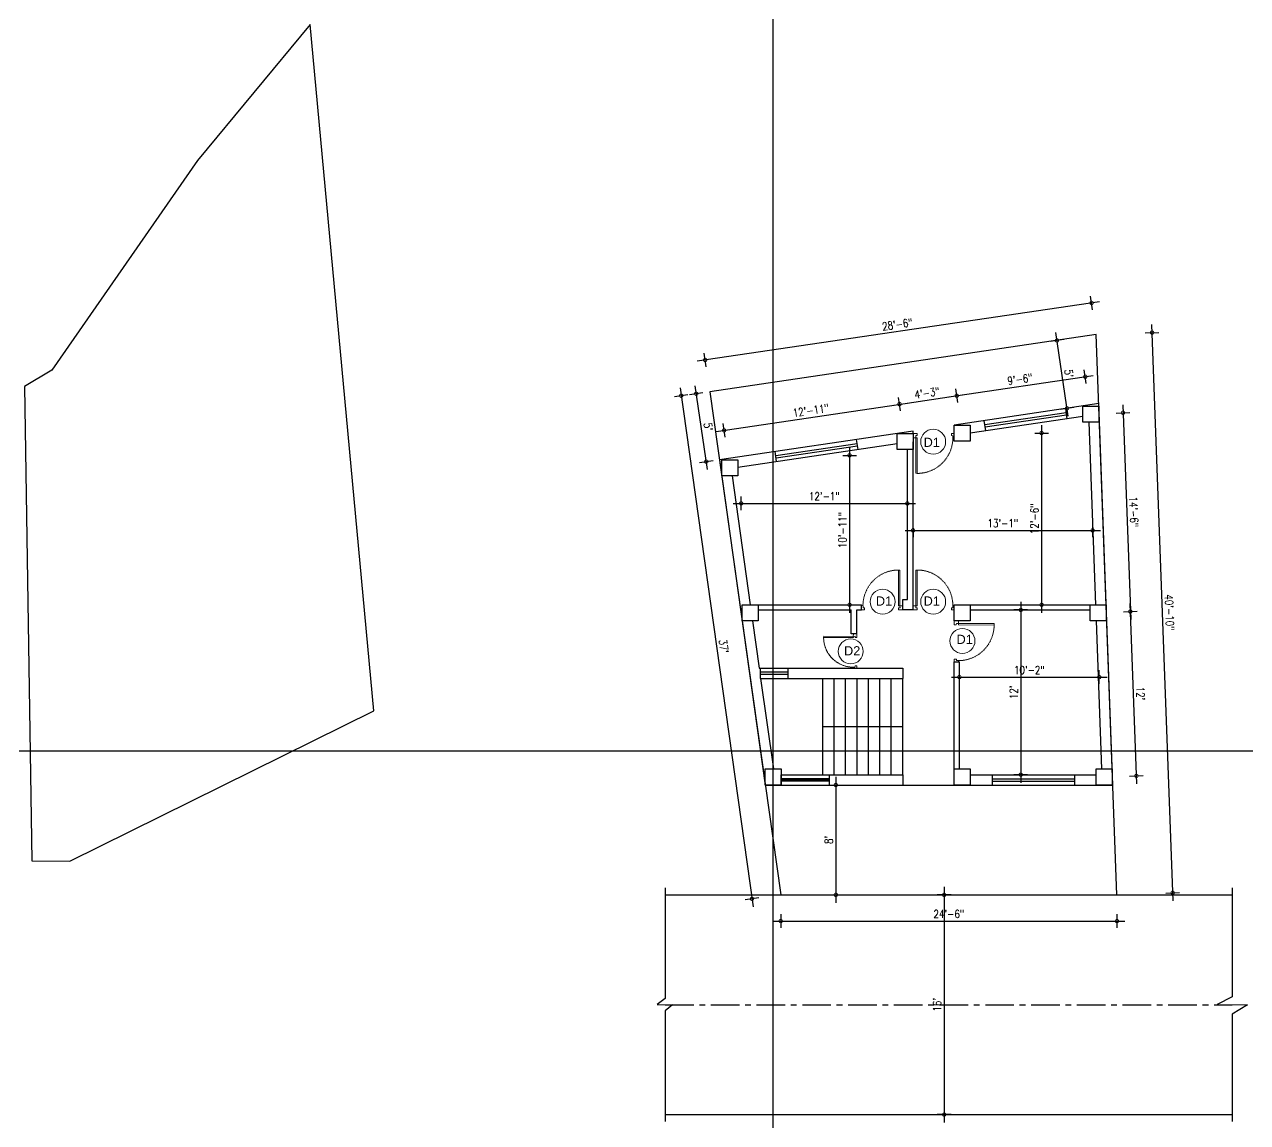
# Model space of a CAD drawing. Header units: inches. Extents: x -5142662 to -4941318, y -3361958 to -3160563.
# Drawn here: x -5015111 to -5014041, y -3262818 to -3261858 of the extents above; entities that cross this region are included whole.
import ezdxf

# ---------------------------------------------------------------- set-up
doc = ezdxf.new("R2010")
doc.units = ezdxf.units.IN
doc.header["$LTSCALE"] = 2
doc.header["$MEASUREMENT"] = 0
doc.header["$PDMODE"] = 34
doc.linetypes.add('CENTER', pattern=[2, 1.25, -0.25, 0.25, -0.25])
doc.linetypes.add('HIDDEN', pattern=[0.375, 0.25, -0.125])
doc.layers.get('0').update_dxf_attribs({"linetype": 'CONTINUOUS'})
doc.layers.get('DEFPOINTS').update_dxf_attribs({"color": 141, "linetype": 'CONTINUOUS'})
for name, color, linetype, lineweight in [('Annotate-Lite.w', 177, 'CONTINUOUS', 9), ('Door-Window.w', 4, 'CONTINUOUS', 15), ('Toilet', 7, 'CONTINUOUS', 25)]:
    doc.layers.add(name, color=color, linetype=linetype, lineweight=lineweight)
doc.styles.add('gaurav', font='arial.ttf')
doc.styles.add('ROMANS', font='Romans.shx', dxfattribs={"width": 0.8})
doc.dimstyles.new('8 SCALE', dxfattribs={"dimscale": 0, "dimtxt": 7, "dimasz": 6, "dimexe": 6, "dimexo": 2, "dimgap": 2, "dimtad": 1, "dimdec": 0, "dimzin": 0, "dimdsep": 46, "dimlunit": 4, "dimtxsty": 'ROMANS', "dimblk": 'DOTSMALL', "dimcen": 0, "dimdle": 7, "dimclrd": 8, "dimclre": 8, "dimclrt": 3, "dimadec": 0, "dimazin": 0, "dimtfac": 1, "dimtdec": 0, "dimtofl": 0, "dimtmove": 2, "dimatfit": 3, "dimfxl": 6, "dimfxlon": 1, "dimtolj": 1, "dimtzin": 0, "dimarcsym": 0})

# ---------------------------------------------------------------- blocks, each defined once
blk = doc.blocks.new('_DOTSMALL')
at = {"color": 0, "linetype": 'ByBlock', "const_width": 0.5}
blk.add_lwpolyline([(-0.0625, 0, 1), (0.0625, 0, 1)], format="xyb", close=True, dxfattribs=at)
blk = doc.blocks.new('*D974')
at = {"color": 8, "lineweight": -2, "ltscale": 0.5, "transparency": 16777216}
for p, q in [((-5014149.6, -3262371.8), (-5014137.6, -3262371.3)), ((-5014138, -3262522), (-5014143.8, -3262364.5)), ((-5014144.3, -3262515.3), (-5014132.3, -3262514.8))]:
    blk.add_line(p, q, dxfattribs=at)
at = {"layer": 'DEFPOINTS', "color": 0, "ltscale": 0.5, "transparency": 16777216}
for p in [(-5014171.7, -3262372.6), (-5014143.6, -3262371.5), (-5014166.4, -3262516.1)]:
    blk.add_point(p, dxfattribs=at)
at = {"color": 8, "lineweight": -2, "ltscale": 0.5, "transparency": 16777216, "xscale": 6, "yscale": 6, "zscale": 6}
for p, rotation in [((-5014143.6, -3262371.5), 92.11435361978204), ((-5014138.3, -3262515.1), 272.114353619782)]:
    blk.add_blockref('_DOTSMALL', p, dxfattribs=dict(at, rotation=rotation))
at = {"color": 3, "ltscale": 0.5, "transparency": 16777216, "insert": (-5014134.7, -3262443.1), "char_height": 7, "attachment_point": 5, "rotation": 272.1144, "style": 'ROMANS'}
blk.add_mtext("\\A1;12'", dxfattribs=at)
blk = doc.blocks.new('*D975')
at = {"color": 8, "lineweight": -2, "ltscale": 0.5, "transparency": 16777216}
for p, q in [((-5014150.3, -3262190.8), (-5014143.3, -3262378.5)), ((-5014156, -3262198.1), (-5014144, -3262197.6)), ((-5014149.5, -3262371.7), (-5014137.6, -3262371.3))]:
    blk.add_line(p, q, dxfattribs=at)
at = {"layer": 'DEFPOINTS', "color": 0, "ltscale": 0.5, "transparency": 16777216}
for p in [(-5014178.2, -3262198.9), (-5014171.7, -3262372.6), (-5014143.6, -3262371.5)]:
    blk.add_point(p, dxfattribs=at)
at = {"color": 8, "lineweight": -2, "ltscale": 0.5, "transparency": 16777216, "xscale": 6, "yscale": 6, "zscale": 6}
for p, rotation in [((-5014150, -3262197.8), 92.13950937191414), ((-5014143.6, -3262371.5), 272.1395093719141)]:
    blk.add_blockref('_DOTSMALL', p, dxfattribs=dict(at, rotation=rotation))
at = {"color": 3, "ltscale": 0.5, "transparency": 16777216, "insert": (-5014140.6, -3262284.4), "char_height": 7, "attachment_point": 5, "rotation": 272.1395, "style": 'ROMANS'}
blk.add_mtext('\\A1;14\'-6"', dxfattribs=at)
blk = doc.blocks.new('*D976')
at = {"color": 8, "lineweight": -2, "ltscale": 0.5, "transparency": 16777216}
for p, q in [((-5014505.7, -3262214.3), (-5014338.6, -3262189.3)), ((-5014344.6, -3262196.2), (-5014346.4, -3262184.4)), ((-5014497.9, -3262219.2), (-5014499.7, -3262207.3))]:
    blk.add_line(p, q, dxfattribs=at)
at = {"layer": 'DEFPOINTS', "color": 0, "ltscale": 0.5, "transparency": 16777216}
for p in [(-5014345.5, -3262190.3), (-5014340.6, -3262222.9), (-5014493.9, -3262245.8)]:
    blk.add_point(p, dxfattribs=at)
at = {"color": 8, "lineweight": -2, "ltscale": 0.5, "transparency": 16777216, "xscale": 6, "yscale": 6, "zscale": 6}
for p, rotation in [((-5014345.5, -3262190.3), 8.510423086332313), ((-5014498.8, -3262213.2), 188.5104230863323)]:
    blk.add_blockref('_DOTSMALL', p, dxfattribs=dict(at, rotation=rotation))
at = {"color": 3, "ltscale": 0.5, "transparency": 16777216, "insert": (-5014423, -3262195.7), "char_height": 7, "attachment_point": 5, "rotation": 8.5104, "style": 'ROMANS'}
blk.add_mtext('\\A1;12\'-11"', dxfattribs=at)
blk = doc.blocks.new('*D977')
at = {"color": 8, "lineweight": -2, "ltscale": 0.5, "transparency": 16777216}
for p, q in [((-5014239.4, -3262363.1), (-5014239.4, -3262521.1)), ((-5014233.4, -3262370.1), (-5014245.4, -3262370.1)), ((-5014233.4, -3262514.1), (-5014245.4, -3262514.1))]:
    blk.add_line(p, q, dxfattribs=at)
at = {"layer": 'DEFPOINTS', "color": 0, "ltscale": 0.5, "transparency": 16777216}
for p in [(-5014231.1, -3262370.1), (-5014239.4, -3262514.1), (-5014231.1, -3262514.1)]:
    blk.add_point(p, dxfattribs=at)
at = {"color": 8, "lineweight": -2, "ltscale": 0.5, "transparency": 16777216, "xscale": 6, "yscale": 6, "zscale": 6}
for p, rotation in [((-5014239.4, -3262370.1), 90), ((-5014239.4, -3262514.1), 270)]:
    blk.add_blockref('_DOTSMALL', p, dxfattribs=dict(at, rotation=rotation))
at = {"color": 3, "ltscale": 0.5, "transparency": 16777216, "insert": (-5014245.6, -3262442.1), "char_height": 7, "attachment_point": 5, "rotation": 90, "style": 'ROMANS'}
blk.add_mtext("\\A1;12'", dxfattribs=at)
blk = doc.blocks.new('*D978')
at = {"color": 8, "lineweight": -2, "ltscale": 0.5, "transparency": 16777216}
for p, q in [((-5014293.1, -3262434.8), (-5014293.1, -3262422.8)), ((-5014170.8, -3262434.8), (-5014170.8, -3262422.8)), ((-5014300.1, -3262428.8), (-5014163.8, -3262428.8))]:
    blk.add_line(p, q, dxfattribs=at)
at = {"layer": 'DEFPOINTS', "color": 0, "ltscale": 0.5, "transparency": 16777216}
for p in [(-5014170.8, -3262428.8), (-5014293.1, -3262444.3), (-5014170.8, -3262444.3)]:
    blk.add_point(p, dxfattribs=at)
at = {"color": 8, "lineweight": -2, "ltscale": 0.5, "transparency": 16777216, "xscale": 6, "yscale": 6, "zscale": 6, "rotation": 180}
blk.add_blockref('_DOTSMALL', (-5014293.1, -3262428.8), dxfattribs=at)
at = {"color": 8, "lineweight": -2, "ltscale": 0.5, "transparency": 16777216, "xscale": 6, "yscale": 6, "zscale": 6}
blk.add_blockref('_DOTSMALL', (-5014170.8, -3262428.8), dxfattribs=at)
at = {"color": 3, "ltscale": 0.5, "transparency": 16777216, "insert": (-5014231.9, -3262422.6), "char_height": 7, "attachment_point": 5, "style": 'ROMANS'}
blk.add_mtext('\\A1;10\'-2"', dxfattribs=at)
blk = doc.blocks.new('*D979')
at = {"color": 8, "lineweight": -2, "ltscale": 0.5, "transparency": 16777216}
for p, q in [((-5014395.1, -3262235), (-5014383.1, -3262235)), ((-5014389.1, -3262228), (-5014389.1, -3262372.6)), ((-5014395.1, -3262365.6), (-5014383.1, -3262365.6))]:
    blk.add_line(p, q, dxfattribs=at)
at = {"layer": 'DEFPOINTS', "color": 0, "ltscale": 0.5, "transparency": 16777216}
for p in [(-5014415.4, -3262235), (-5014415.4, -3262365.6), (-5014389.1, -3262365.6)]:
    blk.add_point(p, dxfattribs=at)
at = {"color": 8, "lineweight": -2, "ltscale": 0.5, "transparency": 16777216, "xscale": 6, "yscale": 6, "zscale": 6}
for p, rotation in [((-5014389.1, -3262235), 90), ((-5014389.1, -3262365.6), 270)]:
    blk.add_blockref('_DOTSMALL', p, dxfattribs=dict(at, rotation=rotation))
at = {"color": 3, "ltscale": 0.5, "transparency": 16777216, "insert": (-5014395.3, -3262300.3), "char_height": 7, "attachment_point": 5, "rotation": 90, "style": 'ROMANS'}
blk.add_mtext('\\A1;10\'-11"', dxfattribs=at)
blk = doc.blocks.new('*D980')
at = {"color": 8, "lineweight": -2, "ltscale": 0.5, "transparency": 16777216}
for p, q in [((-5014490.9, -3262277), (-5014331.6, -3262277)), ((-5014483.9, -3262283), (-5014483.9, -3262271)), ((-5014338.6, -3262283), (-5014338.6, -3262271))]:
    blk.add_line(p, q, dxfattribs=at)
at = {"layer": 'DEFPOINTS', "color": 0, "ltscale": 0.5, "transparency": 16777216}
for p in [(-5014338.6, -3262277), (-5014483.9, -3262309.2), (-5014338.6, -3262309.2)]:
    blk.add_point(p, dxfattribs=at)
at = {"color": 8, "lineweight": -2, "ltscale": 0.5, "transparency": 16777216, "xscale": 6, "yscale": 6, "zscale": 6, "rotation": 180}
blk.add_blockref('_DOTSMALL', (-5014483.9, -3262277), dxfattribs=at)
at = {"color": 8, "lineweight": -2, "ltscale": 0.5, "transparency": 16777216, "xscale": 6, "yscale": 6, "zscale": 6}
blk.add_blockref('_DOTSMALL', (-5014338.6, -3262277), dxfattribs=at)
at = {"color": 3, "ltscale": 0.5, "transparency": 16777216, "insert": (-5014411.2, -3262270.8), "char_height": 7, "attachment_point": 5, "style": 'ROMANS'}
blk.add_mtext('\\A1;12\'-1"', dxfattribs=at)
blk = doc.blocks.new('*D981')
at = {"color": 8, "lineweight": -2, "ltscale": 0.5, "transparency": 16777216}
for p, q in [((-5014333.6, -3262298.6), (-5014333.6, -3262306.6)), ((-5014176.6, -3262294.6), (-5014176.6, -3262306.6)), ((-5014340.6, -3262300.6), (-5014169.6, -3262300.6))]:
    blk.add_line(p, q, dxfattribs=at)
at = {"layer": 'DEFPOINTS', "color": 0, "ltscale": 0.5, "transparency": 16777216}
for p in [(-5014176.6, -3262285.7), (-5014333.6, -3262296.6), (-5014176.6, -3262300.6)]:
    blk.add_point(p, dxfattribs=at)
at = {"color": 8, "lineweight": -2, "ltscale": 0.5, "transparency": 16777216, "xscale": 6, "yscale": 6, "zscale": 6, "rotation": 180}
blk.add_blockref('_DOTSMALL', (-5014333.6, -3262300.6), dxfattribs=at)
at = {"color": 8, "lineweight": -2, "ltscale": 0.5, "transparency": 16777216, "xscale": 6, "yscale": 6, "zscale": 6}
blk.add_blockref('_DOTSMALL', (-5014176.6, -3262300.6), dxfattribs=at)
at = {"color": 3, "ltscale": 0.5, "transparency": 16777216, "insert": (-5014255.1, -3262294.4), "char_height": 7, "attachment_point": 5, "style": 'ROMANS'}
blk.add_mtext('\\A1;13\'-1"', dxfattribs=at)
blk = doc.blocks.new('*D982')
at = {"color": 8, "lineweight": -2, "ltscale": 0.5, "transparency": 16777216}
for p, q in [((-5014221.2, -3262208.5), (-5014221.2, -3262372.6)), ((-5014227.2, -3262215.5), (-5014215.2, -3262215.5)), ((-5014227.2, -3262365.6), (-5014215.2, -3262365.6))]:
    blk.add_line(p, q, dxfattribs=at)
at = {"layer": 'DEFPOINTS', "color": 0, "ltscale": 0.5, "transparency": 16777216}
for p in [(-5014283.6, -3262215.5), (-5014283.6, -3262365.6), (-5014221.2, -3262365.6)]:
    blk.add_point(p, dxfattribs=at)
at = {"color": 8, "lineweight": -2, "ltscale": 0.5, "transparency": 16777216, "xscale": 6, "yscale": 6, "zscale": 6}
for p, rotation in [((-5014221.2, -3262215.5), 90), ((-5014221.2, -3262365.6), 270)]:
    blk.add_blockref('_DOTSMALL', p, dxfattribs=dict(at, rotation=rotation))
at = {"color": 3, "ltscale": 0.5, "transparency": 16777216, "insert": (-5014227.4, -3262290.5), "char_height": 7, "attachment_point": 5, "rotation": 90, "style": 'ROMANS'}
blk.add_mtext('\\A1;12\'-6"', dxfattribs=at)
blk = doc.blocks.new('3-0')
at = {"ltscale": 3}
for p, q in [((11063, 10097.7), (11066, 10099.9)), ((11063, 10097.7), (11064.5, 10095.7)), ((11065.3, 10097.8), (11066.7, 10098.9)), ((11066, 10096.8), (11065.3, 10097.8)), ((11066, 10099.9), (11066.7, 10098.9)), ((11066, 10096.8), (11064.5, 10095.7)), ((11085.5, 10074.1), (11110.3, 10093)), ((11086.2, 10073.2), (11111, 10092)), ((11111, 10092), (11110.3, 10093)), ((11084, 10073), (11082.6, 10071.9)), ((11082.6, 10071.9), (11084.8, 10069)), ((11084, 10073), (11084.8, 10072)), ((11084.8, 10072), (11086.2, 10073.2)), ((11084.8, 10069), (11087.7, 10071.2)), ((11086.2, 10073.2), (11085.5, 10074.1)), ((11087.7, 10071.2), (11086.2, 10073.2))]:
    blk.add_line(p, q, dxfattribs=at)
at = {"layer": 'Door-Window.w', "color": 9, "linetype": 'HIDDEN', "lineweight": 18}
blk.add_arc((11085.5, 10074.1), 31.2, 37.1906, 127.1465, dxfattribs=at)
blk = doc.blocks.new('*D983')
at = {"color": 8, "lineweight": -2, "ltscale": 0.5, "transparency": 16777216}
for p, q in [((-5014294.5, -3262188.8), (-5014296.3, -3262177)), ((-5014352.3, -3262191.3), (-5014288.5, -3262181.9)), ((-5014344.5, -3262196.2), (-5014346.3, -3262184.4))]:
    blk.add_line(p, q, dxfattribs=at)
at = {"layer": 'DEFPOINTS', "color": 0, "ltscale": 0.5, "transparency": 16777216}
for p in [(-5014295.4, -3262182.9), (-5014340.6, -3262222.9), (-5014290.6, -3262215.5)]:
    blk.add_point(p, dxfattribs=at)
at = {"color": 8, "lineweight": -2, "ltscale": 0.5, "transparency": 16777216, "xscale": 6, "yscale": 6, "zscale": 6}
for p, rotation in [((-5014295.4, -3262182.9), 8.403880656317366), ((-5014345.4, -3262190.3), 188.4038806563174)]:
    blk.add_blockref('_DOTSMALL', p, dxfattribs=dict(at, rotation=rotation))
at = {"color": 3, "ltscale": 0.5, "transparency": 16777216, "insert": (-5014321.3, -3262180.5), "char_height": 7, "attachment_point": 5, "rotation": 8.4039, "style": 'ROMANS'}
blk.add_mtext('\\A1;4\'-3"', dxfattribs=at)
blk = doc.blocks.new('*D984')
at = {"color": 8, "lineweight": -2, "ltscale": 0.5, "transparency": 16777216}
for p, q in [((-5014302.3, -3262183.9), (-5014176.1, -3262165.3)), ((-5014182.1, -3262172.2), (-5014183.9, -3262160.4)), ((-5014294.5, -3262188.8), (-5014296.3, -3262177))]:
    blk.add_line(p, q, dxfattribs=at)
at = {"layer": 'DEFPOINTS', "color": 0, "ltscale": 0.5, "transparency": 16777216}
for p in [(-5014183, -3262166.3), (-5014178.2, -3262198.9), (-5014290.6, -3262215.5)]:
    blk.add_point(p, dxfattribs=at)
at = {"color": 8, "lineweight": -2, "ltscale": 0.5, "transparency": 16777216, "xscale": 6, "yscale": 6, "zscale": 6}
for p, rotation in [((-5014183, -3262166.3), 8.403880655924468), ((-5014295.4, -3262182.9), 188.4038806559245)]:
    blk.add_blockref('_DOTSMALL', p, dxfattribs=dict(at, rotation=rotation))
at = {"color": 3, "ltscale": 0.5, "transparency": 16777216, "insert": (-5014240.1, -3262168.5), "char_height": 7, "attachment_point": 5, "rotation": 8.4039, "style": 'ROMANS'}
blk.add_mtext('\\A1;9\'-6"', dxfattribs=at)
blk = doc.blocks.new('*D985')
at = {"color": 8, "lineweight": -2, "ltscale": 0.5, "transparency": 16777216}
for p, q in [((-5014517.3, -3262180.3), (-5014529.1, -3262182.1)), ((-5014513.4, -3262247.5), (-5014524.2, -3262174.3)), ((-5014508.5, -3262239.7), (-5014520.4, -3262241.4))]:
    blk.add_line(p, q, dxfattribs=at)
at = {"layer": 'DEFPOINTS', "color": 0, "ltscale": 0.5, "transparency": 16777216}
for p in [(-5014391.7, -3262161.8), (-5014523.2, -3262181.2), (-5014383, -3262221.1)]:
    blk.add_point(p, dxfattribs=at)
at = {"color": 8, "lineweight": -2, "ltscale": 0.5, "transparency": 16777216, "xscale": 6, "yscale": 6, "zscale": 6}
for p, rotation in [((-5014523.2, -3262181.2), 98.40388065627104), ((-5014514.4, -3262240.5), 278.403880656271)]:
    blk.add_blockref('_DOTSMALL', p, dxfattribs=dict(at, rotation=rotation))
at = {"color": 3, "ltscale": 0.5, "transparency": 16777216, "insert": (-5014512.7, -3262210), "char_height": 7, "attachment_point": 5, "rotation": 278.4039, "style": 'ROMANS'}
blk.add_mtext("\\A1;5'", dxfattribs=at)
blk = doc.blocks.new('*D986')
at = {"color": 8, "lineweight": -2, "ltscale": 0.5, "transparency": 16777216}
for p, q in [((-5014198, -3262200.9), (-5014208.8, -3262127.7)), ((-5014201.9, -3262133.7), (-5014213.7, -3262135.5)), ((-5014193.1, -3262193.1), (-5014205, -3262194.8))]:
    blk.add_line(p, q, dxfattribs=at)
at = {"layer": 'DEFPOINTS', "color": 0, "ltscale": 0.5, "transparency": 16777216}
for p in [(-5014207.8, -3262134.6), (-5014193.9, -3262132.5), (-5014185.2, -3262191.9)]:
    blk.add_point(p, dxfattribs=at)
at = {"color": 8, "lineweight": -2, "ltscale": 0.5, "transparency": 16777216, "xscale": 6, "yscale": 6, "zscale": 6}
for p, rotation in [((-5014207.8, -3262134.6), 98.40388065552118), ((-5014199, -3262193.9), 278.4038806555212)]:
    blk.add_blockref('_DOTSMALL', p, dxfattribs=dict(at, rotation=rotation))
at = {"color": 3, "ltscale": 0.5, "transparency": 16777216, "insert": (-5014197.3, -3262163.4), "char_height": 7, "attachment_point": 5, "rotation": 278.4039, "style": 'ROMANS'}
blk.add_mtext("\\A1;5'", dxfattribs=at)
blk = doc.blocks.new('*D987')
at = {"color": 8, "lineweight": -2, "ltscale": 0.5, "transparency": 16777216}
for p, q in [((-5014404.8, -3262523.1), (-5014395.1, -3262523.1)), ((-5014401.1, -3262516.1), (-5014401.1, -3262626.1)), ((-5014407.1, -3262619.1), (-5014395.1, -3262619.1))]:
    blk.add_line(p, q, dxfattribs=at)
at = {"layer": 'DEFPOINTS', "color": 0, "ltscale": 0.5, "transparency": 16777216}
for p in [(-5014406.8, -3262523.1), (-5014412.8, -3262619.1), (-5014401.1, -3262619.1)]:
    blk.add_point(p, dxfattribs=at)
at = {"color": 8, "lineweight": -2, "ltscale": 0.5, "transparency": 16777216, "xscale": 6, "yscale": 6, "zscale": 6}
for p, rotation in [((-5014401.1, -3262523.1), 90), ((-5014401.1, -3262619.1), 270)]:
    blk.add_blockref('_DOTSMALL', p, dxfattribs=dict(at, rotation=rotation))
at = {"color": 3, "ltscale": 0.5, "transparency": 16777216, "insert": (-5014407.3, -3262571.1), "char_height": 7, "attachment_point": 5, "rotation": 90, "style": 'ROMANS'}
blk.add_mtext("\\A1;8'", dxfattribs=at)
blk = doc.blocks.new('*D988')
at = {"color": 8, "lineweight": -2, "ltscale": 0.5, "transparency": 16777216}
for p, q in [((-5014300.4, -3262619.1), (-5014312.4, -3262619.1)), ((-5014306.4, -3262612.1), (-5014306.4, -3262818.1)), ((-5014300.4, -3262811.1), (-5014312.4, -3262811.1))]:
    blk.add_line(p, q, dxfattribs=at)
at = {"layer": 'DEFPOINTS', "color": 0, "ltscale": 0.5, "transparency": 16777216}
for p in [(-5014155.3, -3262619.1), (-5014306.4, -3262811.1), (-5014155.3, -3262811.1)]:
    blk.add_point(p, dxfattribs=at)
at = {"color": 8, "lineweight": -2, "ltscale": 0.5, "transparency": 16777216, "xscale": 6, "yscale": 6, "zscale": 6}
for p, rotation in [((-5014306.4, -3262619.1), 90), ((-5014306.4, -3262811.1), 270)]:
    blk.add_blockref('_DOTSMALL', p, dxfattribs=dict(at, rotation=rotation))
at = {"color": 3, "ltscale": 0.5, "transparency": 16777216, "insert": (-5014312.6, -3262715.1), "char_height": 7, "attachment_point": 5, "rotation": 90, "style": 'ROMANS'}
blk.add_mtext("\\A1;16'", dxfattribs=at)
blk = doc.blocks.new('*D989')
at = {"color": 8, "lineweight": -2, "ltscale": 0.5, "transparency": 16777216}
for p, q in [((-5014537.3, -3262176), (-5014473.4, -3262629.5)), ((-5014530.4, -3262182.1), (-5014542.3, -3262183.8)), ((-5014468.4, -3262621.8), (-5014480.3, -3262623.4))]:
    blk.add_line(p, q, dxfattribs=at)
at = {"layer": 'DEFPOINTS', "color": 0, "ltscale": 0.5, "transparency": 16777216}
for p in [(-5014511.3, -3262179.4), (-5014449.3, -3262619.1), (-5014474.4, -3262622.6)]:
    blk.add_point(p, dxfattribs=at)
at = {"color": 8, "lineweight": -2, "ltscale": 0.5, "transparency": 16777216, "xscale": 6, "yscale": 6, "zscale": 6}
for p, rotation in [((-5014536.3, -3262182.9), 98.01894551891075), ((-5014474.4, -3262622.6), 278.0189455189108)]:
    blk.add_blockref('_DOTSMALL', p, dxfattribs=dict(at, rotation=rotation))
at = {"color": 3, "ltscale": 0.5, "transparency": 16777216, "insert": (-5014499.2, -3262401.9), "char_height": 7, "attachment_point": 5, "rotation": 278.0189, "style": 'ROMANS'}
blk.add_mtext("\\A1;37'", dxfattribs=at)
blk = doc.blocks.new('*D990')
at = {"color": 8, "lineweight": -2, "ltscale": 0.5, "transparency": 16777216}
for p, q in [((-5014130.6, -3262127.9), (-5014118.6, -3262127.5)), ((-5014106.3, -3262624.3), (-5014124.9, -3262120.7)), ((-5014112.5, -3262617.5), (-5014100.6, -3262617))]:
    blk.add_line(p, q, dxfattribs=at)
at = {"layer": 'DEFPOINTS', "color": 0, "ltscale": 0.5, "transparency": 16777216}
for p in [(-5014124.6, -3262127.7), (-5014173.4, -3262129.5), (-5014155.3, -3262619.1)]:
    blk.add_point(p, dxfattribs=at)
at = {"color": 8, "lineweight": -2, "ltscale": 0.5, "transparency": 16777216, "xscale": 6, "yscale": 6, "zscale": 6}
for p, rotation in [((-5014124.6, -3262127.7), 92.11435361988238), ((-5014106.6, -3262617.3), 272.1143536198824)]:
    blk.add_blockref('_DOTSMALL', p, dxfattribs=dict(at, rotation=rotation))
at = {"color": 3, "ltscale": 0.5, "transparency": 16777216, "insert": (-5014109.4, -3262372.3), "char_height": 7, "attachment_point": 5, "rotation": 272.1144, "style": 'ROMANS'}
blk.add_mtext('\\A1;40\'-10"', dxfattribs=at)
blk = doc.blocks.new('*D991')
at = {"color": 8, "lineweight": -2, "ltscale": 0.5, "transparency": 16777216}
for p, q in [((-5014176.6, -3262107.7), (-5014178.4, -3262095.8)), ((-5014170.6, -3262100.7), (-5014522.3, -3262152.7)), ((-5014514.5, -3262157.6), (-5014516.2, -3262145.7))]:
    blk.add_line(p, q, dxfattribs=at)
at = {"layer": 'DEFPOINTS', "color": 0, "ltscale": 0.5, "transparency": 16777216}
for p in [(-5014173.4, -3262129.5), (-5014515.4, -3262151.7), (-5014511.3, -3262179.4)]:
    blk.add_point(p, dxfattribs=at)
at = {"color": 8, "lineweight": -2, "ltscale": 0.5, "transparency": 16777216, "xscale": 6, "yscale": 6, "zscale": 6}
for p, rotation in [((-5014177.5, -3262101.8), 8.403880655819602), ((-5014515.4, -3262151.7), 188.4038806558196)]:
    blk.add_blockref('_DOTSMALL', p, dxfattribs=dict(at, rotation=rotation))
at = {"color": 3, "ltscale": 0.5, "transparency": 16777216, "insert": (-5014347.3, -3262120.6), "char_height": 7, "attachment_point": 5, "rotation": 8.4039, "style": 'ROMANS'}
blk.add_mtext('\\A1;28\'-6"', dxfattribs=at)
blk = doc.blocks.new('*D992')
at = {"color": 8, "lineweight": -2, "ltscale": 0.5, "transparency": 16777216}
for p, q in [((-5014449.3, -3262636), (-5014449.3, -3262648)), ((-5014155.3, -3262636), (-5014155.3, -3262648)), ((-5014456.3, -3262642), (-5014148.3, -3262642))]:
    blk.add_line(p, q, dxfattribs=at)
at = {"layer": 'DEFPOINTS', "color": 0, "ltscale": 0.5, "transparency": 16777216}
for p in [(-5014449.3, -3262619.1), (-5014155.3, -3262619.1), (-5014155.3, -3262642)]:
    blk.add_point(p, dxfattribs=at)
at = {"color": 8, "lineweight": -2, "ltscale": 0.5, "transparency": 16777216, "xscale": 6, "yscale": 6, "zscale": 6, "rotation": 180}
blk.add_blockref('_DOTSMALL', (-5014449.3, -3262642), dxfattribs=at)
at = {"color": 8, "lineweight": -2, "ltscale": 0.5, "transparency": 16777216, "xscale": 6, "yscale": 6, "zscale": 6}
blk.add_blockref('_DOTSMALL', (-5014155.3, -3262642), dxfattribs=at)
at = {"color": 3, "ltscale": 0.5, "transparency": 16777216, "insert": (-5014302.3, -3262635.8), "char_height": 7, "attachment_point": 5, "style": 'ROMANS'}
blk.add_mtext('\\A1;24\'-6"', dxfattribs=at)

msp = doc.modelspace()

# ---------------------------------------------------------------- linework, layer by layer
at = {"ltscale": 0.5}
for p, q in [((-5014173.4, -3262129.5), (-5014511.3, -3262179.4)), ((-5014155.3, -3262619.1), (-5014173.4, -3262129.5)), ((-5014511.3, -3262179.4), (-5014449.3, -3262619.1)), ((-5014185.2, -3262201), (-5014283.6, -3262215.5)), ((-5014270.8, -3262208.1), (-5014199.6, -3262197.6)), ((-5014270.5, -3262210.1), (-5014199.3, -3262199.5)), ((-5014198.8, -3262203), (-5014200.1, -3262194.1)), ((-5014270, -3262213.5), (-5014271.3, -3262204.6)), ((-5014173.7, -3262365.6), (-5014179.6, -3262205.9)), ((-5014381.6, -3262230), (-5014383, -3262221.1)), ((-5014333.6, -3262215.9), (-5014333.6, -3262213.8)), ((-5014333.6, -3262370.1), (-5014333.6, -3262223.1)), ((-5014347.6, -3262225), (-5014486.9, -3262245.6)), ((-5014452.9, -3262240.5), (-5014454.2, -3262231.6)), ((-5014453.7, -3262235.1), (-5014382.5, -3262224.6)), ((-5014453.4, -3262237.1), (-5014382.2, -3262226.6)), ((-5014338.6, -3262361.1), (-5014338.6, -3262229.9)), ((-5014491.8, -3262252.8), (-5014475.9, -3262365.6)), ((-5014342.6, -3262361.1), (-5014338.6, -3262361.1)), ((-5014342.6, -3262370.1), (-5014342.6, -3262361.1)), ((-5014333.6, -3262370.1), (-5014333.6, -3262361.1)), ((-5014469.1, -3262365.6), (-5014378.6, -3262365.6)), ((-5014469.1, -3262370.1), (-5014387.7, -3262370.1)), ((-5014387.7, -3262391.1), (-5014387.7, -3262370.1)), ((-5014382.7, -3262370.1), (-5014378.6, -3262370.1)), ((-5014382.7, -3262391.1), (-5014382.7, -3262370.1)), ((-5014378.6, -3262370.1), (-5014378.6, -3262365.6)), ((-5014333.6, -3262370.1), (-5014342.6, -3262370.1)), ((-5014297.6, -3262365.6), (-5014173.7, -3262365.6)), ((-5014297.6, -3262370.1), (-5014297.6, -3262365.6)), ((-5014283.6, -3262370.1), (-5014178.7, -3262370.1)), ((-5014474, -3262379.6), (-5014468.1, -3262421.1)), ((-5014168.4, -3262509.1), (-5014173.2, -3262379.6)), ((-5014382.7, -3262391.1), (-5014387.7, -3262391.1)), ((-5014297.6, -3262514.1), (-5014297.6, -3262415.6)), ((-5014297.6, -3262415.6), (-5014293.1, -3262415.6)), ((-5014293.1, -3262509.1), (-5014293.1, -3262415.6)), ((-5014468.1, -3262421.1), (-5014342.6, -3262421.1)), ((-5014466.9, -3262430.1), (-5014466.9, -3262421.1)), ((-5014442.9, -3262424.6), (-5014466.9, -3262424.6)), ((-5014442.9, -3262426.6), (-5014466.9, -3262426.6)), ((-5014442.9, -3262430.1), (-5014442.9, -3262421.1)), ((-5014342.6, -3262421.1), (-5014342.6, -3262430.1)), ((-5014466.9, -3262430.1), (-5014455.7, -3262509.1)), ((-5014466.9, -3262430.1), (-5014342.6, -3262430.1)), ((-5014412.6, -3262472.1), (-5014412.6, -3262430.1)), ((-5014402.6, -3262472.1), (-5014402.6, -3262430.1)), ((-5014392.6, -3262472.1), (-5014392.6, -3262430.1)), ((-5014382.6, -3262472.1), (-5014382.6, -3262430.1)), ((-5014372.6, -3262472.1), (-5014372.6, -3262430.1)), ((-5014362.6, -3262472.1), (-5014362.6, -3262430.1)), ((-5014352.6, -3262472.1), (-5014352.6, -3262430.1)), ((-5014342.6, -3262472.1), (-5014342.6, -3262430.1)), ((-5014412.6, -3262514.1), (-5014412.6, -3262472.1)), ((-5014412.6, -3262472.1), (-5014342.6, -3262472.1)), ((-5014402.6, -3262514.1), (-5014402.6, -3262472.1)), ((-5014392.6, -3262514.1), (-5014392.6, -3262472.1)), ((-5014382.6, -3262514.1), (-5014382.6, -3262472.1)), ((-5014372.6, -3262514.1), (-5014372.6, -3262472.1)), ((-5014362.6, -3262514.1), (-5014362.6, -3262472.1)), ((-5014352.6, -3262514.1), (-5014352.6, -3262472.1)), ((-5014342.6, -3262514.1), (-5014342.6, -3262472.1)), ((-5014462.8, -3262523.1), (-5014158.9, -3262523.1)), ((-5014448.8, -3262514.1), (-5014342.6, -3262514.1)), ((-5014448.8, -3262523.1), (-5014448.8, -3262514.1)), ((-5014406.8, -3262517.6), (-5014448.8, -3262517.6)), ((-5014406.8, -3262518.6), (-5014448.8, -3262518.6)), ((-5014406.8, -3262519.6), (-5014448.8, -3262519.6)), ((-5014406.8, -3262523.1), (-5014406.8, -3262514.1)), ((-5014342.6, -3262514.1), (-5014342.6, -3262523.1)), ((-5014283.6, -3262514.1), (-5014173.4, -3262514.1)), ((-5014264.2, -3262523.1), (-5014264.2, -3262514.1)), ((-5014264.2, -3262517.6), (-5014192.2, -3262517.6)), ((-5014264.2, -3262519.6), (-5014192.2, -3262519.6)), ((-5014192.2, -3262523.1), (-5014192.2, -3262514.1)), ((-5014550.4, -3262619.1), (-5014054.5, -3262619.1)), ((-5014449.3, -3262619.1), (-5014155.3, -3262619.1)), ((-5014550.4, -3262811.1), (-5014054.5, -3262811.1))]:
    msp.add_line(p, q, dxfattribs=at)
for p, direction in [((-5014455.8, -3262516.1), (0, 1)), ((-5002215.3, -3262493.1), (1, 0))]:
    msp.add_xline(p, direction, dxfattribs=at)
for points in [[(-5014860.8, -3261858.4), (-5014959.4, -3261977.2), (-5015086.6, -3262160.5), (-5015110.6, -3262174.7), (-5015104, -3262589.5), (-5015070.9, -3262589.8), (-5014805.1, -3262458.4)], [(-5014185.2, -3262191.9), (-5014171.2, -3262191.9), (-5014171.2, -3262205.9), (-5014185.2, -3262205.9)], [(-5014297.6, -3262208.5), (-5014283.6, -3262208.5), (-5014283.6, -3262222.5), (-5014297.6, -3262222.5)], [(-5014347.6, -3262215.9), (-5014333.6, -3262215.9), (-5014333.6, -3262229.9), (-5014347.6, -3262229.9)], [(-5014500.9, -3262238.8), (-5014486.9, -3262238.8), (-5014486.9, -3262252.8), (-5014500.9, -3262252.8)], [(-5014483.1, -3262365.6), (-5014469.1, -3262365.6), (-5014469.1, -3262379.6), (-5014483.1, -3262379.6)], [(-5014297.6, -3262365.6), (-5014283.6, -3262365.6), (-5014283.6, -3262379.6), (-5014297.6, -3262379.6)], [(-5014178.7, -3262365.6), (-5014164.7, -3262365.6), (-5014164.7, -3262379.6), (-5014178.7, -3262379.6)], [(-5014462.8, -3262509.1), (-5014448.8, -3262509.1), (-5014448.8, -3262523.1), (-5014462.8, -3262523.1)], [(-5014297.6, -3262509.1), (-5014283.6, -3262509.1), (-5014283.6, -3262523.1), (-5014297.6, -3262523.1)], [(-5014173.4, -3262509.1), (-5014159.4, -3262509.1), (-5014159.4, -3262523.1), (-5014173.4, -3262523.1)]]:
    msp.add_lwpolyline(points, close=True, dxfattribs=at)
for points in [[(-5014297.6, -3262523.1), (-5014158.9, -3262523.1), (-5014171.2, -3262189.8), (-5014297.6, -3262208.5)], [(-5014333.6, -3262213.8), (-5014502.9, -3262238.8), (-5014462.8, -3262523.1), (-5014342.6, -3262523.1)]]:
    msp.add_lwpolyline(points, dxfattribs=at)
at = {"linetype": 'Continuous', "ltscale": 0.5}
for points in [[(-5014550.4, -3262613.1), (-5014550.4, -3262709.6), (-5014557.2, -3262714.9), (-5014543.8, -3262715.2), (-5014550.4, -3262720.6), (-5014550.4, -3262817.1)], [(-5014054.5, -3262613.1), (-5014054.5, -3262708.1), (-5014067.8, -3262714.9), (-5014041.1, -3262715.2), (-5014054.5, -3262723.5), (-5014054.5, -3262817.1)]]:
    msp.add_lwpolyline(points, dxfattribs=at)
at = {"layer": 'Annotate-Lite.w', "ltscale": 0.005}
for centre in [(-5014316, -3262223.1), (-5014360.2, -3262362.9), (-5014316, -3262362.9), (-5014388.1, -3262406.3), (-5014290.4, -3262397.2)]:
    msp.add_circle(centre, 10.9, dxfattribs=at)
at = {"layer": 'Toilet', "linetype": 'CENTER', "ltscale": 10}
msp.add_line((-5014550.4, -3262715.1), (-5014054.5, -3262715.1), dxfattribs=at)

# ---------------------------------------------------------------- block references
at = {"layer": 'Door-Window.w', "linetype": 'ByBlock'}
for p, xscale, yscale, zscale, rotation in [((-5015654.2, -3247302.2), 0.9997910039992908, 0.9997910037636757, 0.9997910039624013, 232.8094047736232), ((-5013022, -3277283.8), 0.999791003999291, 0.9997910037636757, 0.9997910039624013, 52.80940477362314), ((-5015654.2, -3277283.8), -0.9997910039992908, 0.9997910037636757, 0.9997910039624013, 307.1905952263768), ((-5029211.3, -3261059), -0.9997910039992909, 0.9997910037636757, 0.9997910039624013, 217.1905952263769), ((-5001953.2, -3261307.2), 0.8331589851548311, 0.8331589852459729, 0.8331589850765497, 142.7330628721138)]:
    msp.add_blockref('3-0', p, dxfattribs=dict(at, xscale=xscale, yscale=yscale, zscale=zscale, rotation=rotation))

# ---------------------------------------------------------------- texts
at = {"layer": 'Annotate-Lite.w', "ltscale": 0.005, "char_height": 8, "style": 'gaurav'}
for s, insert, attachment_point in [('D1', (-5014310.1, -3262227.6), 9), ('D1', (-5014366.1, -3262358.3), 1), ('D1', (-5014310.1, -3262358.3), 3), ('D1', (-5014295.6, -3262399.8), 7), ('D2', (-5014394, -3262401.8), 1)]:
    msp.add_mtext_dynamic_manual_height_columns(s, width=8, gutter_width=100, heights=[0], dxfattribs=dict(at, insert=insert, attachment_point=attachment_point))

# ---------------------------------------------------------------- dimensions: what is measured, and where the dimension line sits
at = {"ltscale": 0.5}
for p1, p2, distance, picture, middle in [((-5014173.4, -3262129.5), (-5014511.3, -3262179.4), -28, '*D991', (-5014347.3, -3262120.6)), ((-5014185.2, -3262191.9), (-5014193.9, -3262132.5), 14, '*D986', (-5014197.3, -3262163.4)), ((-5014155.3, -3262619.1), (-5014173.4, -3262129.5), -48.8, '*D990', (-5014109.4, -3262372.3)), ((-5014383, -3262221.1), (-5014391.7, -3262161.8), 132.9, '*D985', (-5014512.7, -3262210)), ((-5014290.6, -3262215.5), (-5014178.2, -3262198.9), 33, '*D984', (-5014240.1, -3262168.5)), ((-5014511.3, -3262179.4), (-5014449.3, -3262619.1), -25.3, '*D989', (-5014499.2, -3262401.9)), ((-5014340.6, -3262222.9), (-5014290.6, -3262215.5), 33, '*D983', (-5014321.3, -3262180.5)), ((-5014493.9, -3262245.8), (-5014340.6, -3262222.9), 32.9, '*D976', (-5014423, -3262195.7)), ((-5014178.2, -3262198.9), (-5014171.7, -3262372.6), 28.1, '*D975', (-5014140.6, -3262284.4)), ((-5014166.4, -3262516.1), (-5014171.7, -3262372.6), -28.1, '*D974', (-5014134.7, -3262443.1))]:
    dim = msp.add_aligned_dim(p1=p1, p2=p2, distance=distance, dimstyle='8 SCALE', override={"dimscale": 1}, dxfattribs=at)
    dim.commit()
    dim.dimension.update_dxf_attribs({"geometry": picture, "text_midpoint": middle})
for base, p1, p2, picture, middle in [((-5014221.2, -3262365.6), (-5014283.6, -3262215.5), (-5014283.6, -3262365.6), '*D982', (-5014227.4, -3262290.5)), ((-5014389.1, -3262365.6), (-5014415.4, -3262235), (-5014415.4, -3262365.6), '*D979', (-5014395.3, -3262300.3)), ((-5014239.4, -3262514.1), (-5014231.1, -3262370.1), (-5014231.1, -3262514.1), '*D977', (-5014245.6, -3262442.1)), ((-5014401.1, -3262619.1), (-5014406.8, -3262523.1), (-5014412.8, -3262619.1), '*D987', (-5014407.3, -3262571.1)), ((-5014306.4, -3262811.1), (-5014155.3, -3262619.1), (-5014155.3, -3262811.1), '*D988', (-5014312.6, -3262715.1))]:
    dim = msp.add_linear_dim(base=base, p1=p1, p2=p2, angle=90, dimstyle='8 SCALE', override={"dimscale": 1}, dxfattribs=at)
    dim.commit()
    dim.dimension.update_dxf_attribs({"geometry": picture, "text_midpoint": middle})
for base, p1, p2, picture, middle in [((-5014338.6, -3262277), (-5014483.9, -3262309.2), (-5014338.6, -3262309.2), '*D980', (-5014411.2, -3262270.8)), ((-5014176.6, -3262300.6), (-5014333.6, -3262296.6), (-5014176.6, -3262285.7), '*D981', (-5014255.1, -3262294.4)), ((-5014170.8, -3262428.8), (-5014293.1, -3262444.3), (-5014170.8, -3262444.3), '*D978', (-5014231.9, -3262422.6)), ((-5014155.3, -3262642), (-5014449.3, -3262619.1), (-5014155.3, -3262619.1), '*D992', (-5014302.3, -3262635.8))]:
    dim = msp.add_linear_dim(base=base, p1=p1, p2=p2, dimstyle='8 SCALE', override={"dimscale": 1}, dxfattribs=at)
    dim.commit()
    dim.dimension.update_dxf_attribs({"geometry": picture, "text_midpoint": middle})

doc.saveas('drawing.dxf')
